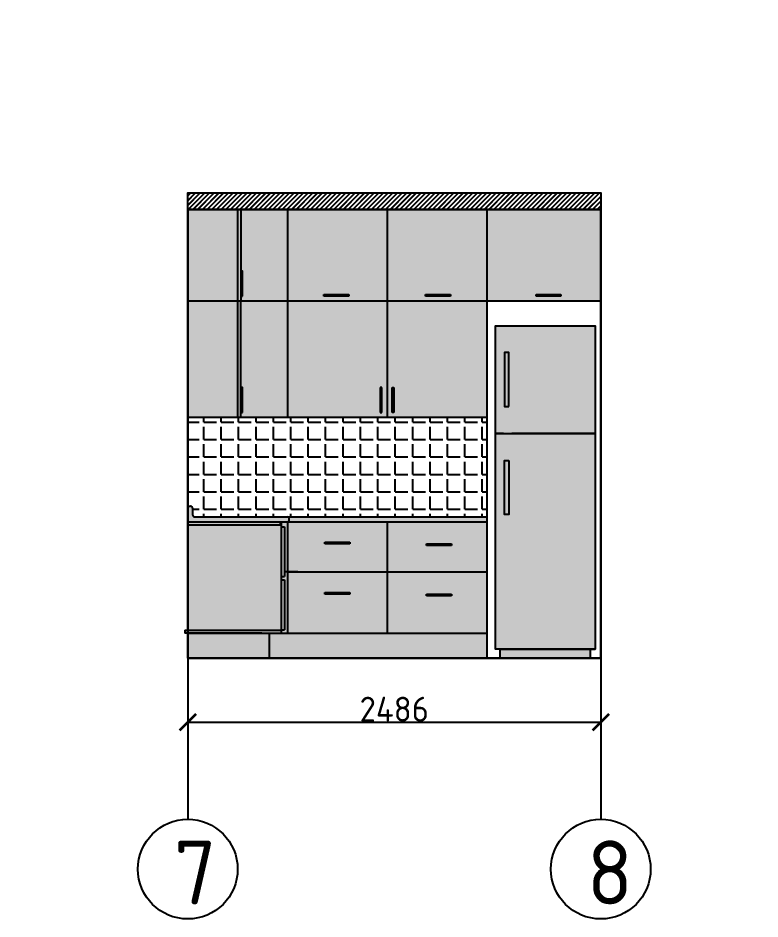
# Model space of a CAD drawing. Header units: millimetres. Extents: x -20209 to 130066, y -17035 to 5322.
# Drawn here: x 48458 to 52925, y -6264 to -842 of the extents above; entities that cross this region are included whole.
import ezdxf

# ---------------------------------------------------------------- set-up
doc = ezdxf.new("R2010")
doc.units = ezdxf.units.MM
for name, color, linetype in [('freecads.com', 7, 'Continuous'), ('FUR', 42, 'Continuous'), ('furn section', 47, 'Continuous'), ('KITSHEN', 44, 'Continuous'), ('Plan 1', 7, 'Continuous')]:
    doc.layers.add(name, color=color, linetype=linetype)
doc.styles.add('gost', font='GOST Common.ttf')
doc.dimstyles.new('Copy of GOST', dxfattribs={"dimtxt": 150, "dimasz": 100, "dimexe": 0.18, "dimexo": 0.06, "dimgap": 3, "dimtad": 1, "dimdec": 0, "dimzin": 0, "dimdsep": 46, "dimtxsty": 'gost', "dimblk": 'ARCHTICK', "dimcen": 0.09, "dimclrt": 256, "dimadec": 0, "dimazin": 0, "dimtfac": 1, "dimtdec": 0, "dimtofl": 0, "dimtmove": 0, "dimatfit": 3, "dimldrblk": 'ARCHTICK', "dimfxl": 200, "dimfxlon": 1, "dimtolj": 1, "dimtzin": 0, "dimarcsym": 0})

# ---------------------------------------------------------------- blocks, each defined once
blk = doc.blocks.new('_ArchTick')
at = {"color": 0, "linetype": 'ByBlock', "const_width": 0.15}
blk.add_lwpolyline([(-0.5, -0.5), (0.5, 0.5)], dxfattribs=at)
blk = doc.blocks.new('*D48')
at = {"color": 0, "lineweight": -2, "transparency": 16777216}
for p, q in [((49480.3, -4879.4), (49480.3, -5079.6)), ((51966.3, -4879.4), (51966.3, -5079.6)), ((49480.3, -5079.4), (51966.3, -5079.4))]:
    blk.add_line(p, q, dxfattribs=at)
at = {"layer": 'Defpoints', "color": 0, "transparency": 16777216}
for p in [(49480.3, -4694.4), (51966.3, -4694.4), (51966.3, -5079.4)]:
    blk.add_point(p, dxfattribs=at)
at = {"color": 0, "lineweight": -2, "transparency": 16777216, "xscale": 100, "yscale": 100, "zscale": 100, "rotation": 180}
blk.add_blockref('_ArchTick', (49480.3, -5079.4), dxfattribs=at)
at = {"color": 0, "lineweight": -2, "transparency": 16777216, "xscale": 100, "yscale": 100, "zscale": 100}
blk.add_blockref('_ArchTick', (51966.3, -5079.4), dxfattribs=at)
at = {"transparency": 16777216, "insert": (50723.3, -5001.4), "char_height": 150, "attachment_point": 5, "style": 'gost'}
blk.add_mtext('\\A1;2486', dxfattribs=at)
blk = doc.blocks.new('xolodikk')
at = {"transparency": 33554687}
h = blk.add_hatch(color=256, dxfattribs=at)
h.dxf.hatch_style = 1
h.set_gradient(color1=(173, 173, 173), color2=(51, 51, 51), tint=1, name='INVSPHERICAL')
h.paths.add_polyline_path([(27340.1, -10651.8), (26740.1, -10651.8), (26740.1, -11950.3), (27340.1, -11950.3)])
h.paths.add_polyline_path([(26821.3, -11138.8), (26794.2, -11138.8), (26794.2, -10814.1), (26821.3, -10814.1)], flags=16)
h.paths.add_polyline_path([(27340.1, -10004.4), (26740.1, -10004.4), (26740.1, -10651.8), (26788.5, -10651.8), (27340.1, -10651.8)])
h.paths.add_polyline_path([(26821.3, -10489.5), (26794.2, -10489.5), (26794.2, -10164.9), (26821.3, -10164.9)], flags=16)
at = {"true_color": 0xe3e1de, "transparency": 33554687}
h = blk.add_hatch(color=254, dxfattribs=at)
h.dxf.hatch_style = 1
h.paths.add_polyline_path([(26821.3, -10164.9), (26794.2, -10164.9), (26794.2, -10489.5), (26821.3, -10489.5)])
h.paths.add_polyline_path([(26821.3, -10814.1), (26794.2, -10814.1), (26794.2, -11138.8), (26821.3, -11138.8)])
h = blk.add_hatch(color=254, dxfattribs=at)
h.dxf.hatch_style = 1
h.paths.add_polyline_path([(26767.2, -11950.3), (26767.2, -12004.4), (27313.1, -12004.4), (27313.1, -11950.3)])
blk.add_line((26767.2, -11950.3), (27340.1, -11950.3))
at = {"layer": 'KITSHEN', "color": 67}
blk.add_lwpolyline([(26788.5, -10651.8), (26740.1, -10651.8), (26740.1, -10004.4), (27340.1, -10004.4), (27340.1, -10651.8), (26839.6, -10651.8)], dxfattribs=at)
at = {"layer": 'KITSHEN', "color": 252}
for points in [[(26821.3, -10489.5), (26821.3, -10164.9), (26794.2, -10164.9), (26794.2, -10489.5)], [(26821.3, -10814.1), (26821.3, -11138.8), (26794.2, -11138.8), (26794.2, -10814.1)]]:
    blk.add_lwpolyline(points, close=True, dxfattribs=at)
at = {"layer": 'KITSHEN', "color": 67}
blk.add_lwpolyline([(26740.1, -10651.8), (27340.1, -10651.8), (27340.1, -11950.3), (26740.1, -11950.3)], close=True, dxfattribs=at)
at = {"layer": 'KITSHEN', "color": 167}
blk.add_lwpolyline([(26767.2, -12004.4), (27313.1, -12004.4), (27313.1, -11950.3), (26767.2, -11950.3)], close=True, dxfattribs=at)
blk = doc.blocks.new('kux 3')
at = {"transparency": 33554687}
h = blk.add_hatch(color=252, dxfattribs=at)
h.dxf.hatch_style = 1
h.paths.add_polyline_path([(457.5, -113.4), (437.4, -113.4), (437.4, -663.4), (457.5, -663.4)])
h.paths.add_polyline_path([(457.5, -663.4), (437.4, -663.4), (437.4, -1363.4), (457.7, -1363.4)])
h.paths.add_polyline_path([(719, -2022.4), (700.4, -2022.4), (700.4, -2322.4), (719, -2322.4)])
h.paths.add_polyline_path([(719, -2342.2), (700.4, -2342.2), (700.4, -2642.5), (719, -2642.5)])
h.paths.add_polyline_path([(700.4, -2644.9), (137.5, -2644.9), (137.5, -2663.4), (583.2, -2663.4), (700.4, -2663.4)])
h.paths.add_polyline_path([(137.5, -2644.9), (119, -2644.9), (119, -2663.4), (137.5, -2663.4)])
h = blk.add_hatch(color=252, dxfattribs=at)
h.dxf.hatch_style = 1
h.paths.add_polyline_path([(1337.5, -663.4), (737.5, -663.4), (737.5, -1363.4), (1337.5, -1363.4)])
h.paths.add_polyline_path([(1296, -1184.4), (1306, -1184.4), (1306, -1334.4), (1296, -1334.4)], flags=16)
h.paths.add_polyline_path([(1937.5, -663.4), (1337.5, -663.4), (1337.5, -1363.4), (1937.5, -1363.4)])
h.paths.add_polyline_path([(1377, -1184.4), (1377, -1334.4), (1367, -1334.4), (1367, -1184.4)], flags=16)
h.paths.add_polyline_path([(1937.5, -113.4), (1337.5, -113.4), (1337.5, -663.4), (1937.5, -663.4)])
h.paths.add_polyline_path([(1568.9, -624.4), (1718.9, -624.4), (1718.9, -634.4), (1568.9, -634.4)], flags=16)
h.paths.add_polyline_path([(1337.5, -113.4), (737.5, -113.4), (737.5, -663.4), (1337.5, -663.4)])
h.paths.add_polyline_path([(1106.9, -624.4), (1106.9, -634.4), (956.9, -634.4), (956.9, -624.4)], flags=16)
h.paths.add_polyline_path([(737.5, -113.4), (457.5, -113.4), (457.5, -484.4), (467.7, -484.4), (467.7, -634.4), (457.5, -634.4), (457.5, -663.4), (737.5, -663.4)])
h.paths.add_polyline_path([(737.5, -663.4), (457.7, -663.4), (457.7, -1184.4), (467.7, -1184.4), (467.7, -1334.4), (457.7, -1334.4), (457.7, -1363.4), (737.5, -1363.4)])
h.paths.add_polyline_path([(437.4, -663.4), (137.5, -663.4), (137.5, -1363.4), (437.4, -1363.4)])
h.paths.add_polyline_path([(437.4, -113.4), (137.5, -113.4), (137.5, -663.4), (437.4, -663.4)])
h.paths.add_polyline_path([(2623.5, -113.4), (1937.5, -113.4), (1937.5, -663.4), (2000.3, -663.4), (2623.5, -663.4)])
h.paths.add_polyline_path([(2383.9, -634.4), (2233.9, -634.4), (2233.9, -624.4), (2383.9, -624.4)], flags=16)
h.paths.add_polyline_path([(1937.5, -1993.4), (1337.5, -1993.4), (1337.5, -2293.4), (1937.5, -2293.4)])
h.paths.add_polyline_path([(1574.8, -2135.4), (1574.8, -2125.4), (1724.8, -2125.4), (1724.8, -2135.4)], flags=16)
h.paths.add_polyline_path([(1937.5, -2293.4), (1337.5, -2293.4), (1337.5, -2663.4), (1937.5, -2663.4)])
h.paths.add_polyline_path([(1574.8, -2437.4), (1574.8, -2427.4), (1724.8, -2427.4), (1724.8, -2437.4)], flags=16)
h.paths.add_polyline_path([(1337.5, -1993.4), (737.5, -1993.4), (737.5, -2293.4), (800.3, -2293.4), (1337.5, -2293.4)])
h.paths.add_polyline_path([(962.5, -2125.4), (962.5, -2115.4), (1112.5, -2115.4), (1112.5, -2125.4)], flags=16)
h.paths.add_polyline_path([(1337.5, -2293.4), (800.3, -2293.4), (737.5, -2293.4), (737.5, -2663.4), (1337.5, -2663.4)])
h.paths.add_polyline_path([(1112.5, -2417.4), (1112.5, -2427.4), (962.5, -2427.4), (962.5, -2417.4)], flags=16)
h.paths.add_polyline_path([(700.4, -1993.4), (695.3, -1993.4), (695.3, -2010.9), (137.5, -2010.9), (137.5, -2019.9), (137.5, -2644.9), (700.4, -2644.9)])
h.paths.add_polyline_path([(737.5, -1993.4), (735.1, -1993.4), (700.4, -1993.4), (700.4, -2022.4), (719, -2022.4), (719, -2293.4), (737.5, -2293.4)])
h.paths.add_polyline_path([(737.5, -2293.4), (719, -2293.4), (719, -2322.4), (700.4, -2322.4), (700.4, -2342.2), (719, -2342.2), (719, -2642.5), (700.4, -2642.5), (700.4, -2663.4), (737.5, -2663.4)])
at = {"true_color": 0x37371b, "transparency": 33554687}
h = blk.add_hatch(color=39, dxfattribs=at)
h.dxf.hatch_style = 1
h.paths.add_polyline_path([(1724.8, -2135.4), (1724.8, -2125.4), (1574.8, -2125.4), (1574.8, -2135.4)])
h.paths.add_polyline_path([(1724.8, -2437.4), (1724.8, -2427.4), (1574.8, -2427.4), (1574.8, -2437.4)])
h.paths.add_polyline_path([(1112.5, -2427.4), (1112.5, -2417.4), (962.5, -2417.4), (962.5, -2427.4)])
h.paths.add_polyline_path([(962.5, -2115.4), (962.5, -2125.4), (1112.5, -2125.4), (1112.5, -2115.4)])
h.paths.add_polyline_path([(467.7, -1184.4), (457.7, -1184.4), (457.7, -1334.4), (467.7, -1334.4)])
h.paths.add_polyline_path([(467.7, -484.4), (457.7, -484.4), (457.7, -634.4), (467.7, -634.4)])
h.paths.add_polyline_path([(1106.9, -634.4), (1106.9, -624.4), (956.9, -624.4), (956.9, -634.4)])
h.paths.add_polyline_path([(1367, -1334.4), (1377, -1334.4), (1377, -1184.4), (1367, -1184.4)])
h.paths.add_polyline_path([(1296, -1334.4), (1306, -1334.4), (1306, -1184.4), (1296, -1184.4)])
h.paths.add_polyline_path([(1568.9, -624.4), (1568.9, -634.4), (1718.9, -634.4), (1718.9, -624.4)])
h.paths.add_polyline_path([(2383.9, -634.4), (2383.9, -624.4), (2233.9, -624.4), (2233.9, -634.4)])
at = {"transparency": 33554687}
h = blk.add_hatch(dxfattribs=at)
h.set_pattern_fill('ANGLE', color=253, scale=15)
h.set_pattern_definition([(0, (-24708.85, 6994.07), (0, 104.775), [76.2, -28.575]), (90, (-24708.85, 6994.07), (-104.775, 6e-15), [76.2, -28.575])])
h.paths.add_polyline_path([(137.5, -1363.4), (137.5, -1898.6), (153.7, -1898.6, -0.414216), (166.7, -1911.6), (166.7, -1950.3, 0.414214), (179.8, -1963.4), (1937.5, -1963.4), (1937.5, -1363.4)])
at = {"true_color": 0x636466, "transparency": 33554687}
h = blk.add_hatch(color=251, dxfattribs=at)
h.dxf.hatch_style = 1
h.paths.add_polyline_path([(735.1, -1963.4), (179.8, -1963.4, -0.414214), (166.7, -1950.3), (166.7, -1911.6, 0.414216), (153.7, -1898.6), (137.5, -1898.6), (137.5, -1993.4), (735.1, -1993.4, 0.414214), (748.1, -1980.3), (748.1, -1976.5, 0.414214)])
h.paths.add_polyline_path([(1937.5, -1963.4), (735.1, -1963.4, -0.414214), (748.1, -1976.5), (748.1, -1980.3, -0.359839), (737.5, -1993.2), (737.5, -1993.4), (1337.5, -1993.4), (1937.5, -1993.4)])
at = {"transparency": 33554687}
h = blk.add_hatch(color=252, dxfattribs=at)
h.dxf.hatch_style = 1
h.paths.add_polyline_path([(695.3, -2010.9), (695.3, -1993.4), (137.5, -1993.4), (137.5, -2002.4), (137.5, -2010.9)])
h = blk.add_hatch(color=252, dxfattribs=at)
h.dxf.hatch_style = 1
h.paths.add_polyline_path([(1937.5, -2663.4), (628, -2663.4), (628, -2813.4), (1937.5, -2813.4)])
h.paths.add_polyline_path([(628, -2663.4), (583.2, -2663.4), (137.5, -2663.4), (137.5, -2813.4), (628, -2813.4)])
at = {"color": 250}
for points in [[(137.5, -113.4), (2623.5, -113.4), (2623.5, -2813.4), (137.5, -2813.4), (137.5, -113.4)], [(457.5, -113.4), (457.5, -663.4)], [(737.5, -113.4), (737.5, -1363.4)], [(1337.5, -113.4), (1337.5, -1363.4)], [(1937.5, -113.4), (1937.5, -2663.4)], [(467.7, -634.4), (467.7, -484.4), (457.7, -484.4)], [(137.5, -663.4), (137.5, -663.4)], [(137.5, -663.4), (2000.3, -663.4)], [(437.4, -663.4), (457.7, -663.4)], [(2000.3, -663.4), (2623.5, -663.4)], [(467.7, -1334.4), (467.7, -1184.4), (457.7, -1184.4)], [(137.5, -1363.4), (1937.5, -1363.4)], [(137.5, -1898.6), (137.5, -2002.4)], [(179.8, -1963.4), (1937.5, -1963.4)], [(735.1, -1993.4), (1937.5, -1993.4)], [(737.5, -1993.4), (737.5, -2663.4)], [(737.5, -1993.4), (1337.5, -1993.4)], [(1337.5, -1993.4), (1337.5, -2663.4)], [(700.4, -2022.4), (700.4, -2022.4), (719, -2022.4)], [(700.4, -2322.4), (719, -2322.4)], [(800.3, -2293.4), (719, -2293.4)], [(737.5, -2293.4), (1337.5, -2293.4)], [(1337.5, -2293.4), (1937.5, -2293.4)], [(700.4, -2342.2), (719, -2342.2)], [(119, -2644.9), (119, -2663.4)], [(700.4, -2642.5), (719, -2642.5)], [(137.5, -2663.4), (1937.5, -2663.4)], [(628, -2663.4), (628, -2813.4), (137.5, -2813.4), (137.5, -2663.4)], [(1937.5, -2663.4), (1937.5, -2813.4)]]:
    blk.add_lwpolyline(points, dxfattribs=at)
at = {"layer": 'freecads.com', "color": 250}
for p, q in [((457.7, -484.4), (457.7, -634.4)), ((457.7, -634.4), (467.7, -634.4)), ((956.9, -634.4), (956.9, -624.4)), ((956.9, -624.4), (1106.9, -624.4)), ((1106.9, -634.4), (956.9, -634.4)), ((1106.9, -624.4), (1106.9, -634.4)), ((1568.9, -634.4), (1568.9, -624.4)), ((1568.9, -624.4), (1718.9, -624.4)), ((1718.9, -634.4), (1568.9, -634.4)), ((1718.9, -624.4), (1718.9, -634.4)), ((2233.9, -634.4), (2233.9, -624.4)), ((2233.9, -624.4), (2383.9, -624.4)), ((2383.9, -634.4), (2233.9, -634.4)), ((2383.9, -624.4), (2383.9, -634.4)), ((457.7, -1184.4), (457.7, -1334.4)), ((1306, -1184.4, 3778.7), (1296, -1184.4, 3778.7)), ((1296, -1184.4, 3778.7), (1296, -1334.4, 3778.7)), ((1306, -1334.4, 3778.7), (1306, -1184.4, 3778.7)), ((1367, -1184.4, 3778.7), (1377, -1184.4, 3778.7)), ((1367, -1334.4, 3778.7), (1367, -1184.4, 3778.7)), ((1377, -1184.4, 3778.7), (1377, -1334.4, 3778.7)), ((457.7, -1334.4), (467.7, -1334.4)), ((1296, -1334.4, 3778.7), (1306, -1334.4, 3778.7)), ((1377, -1334.4, 3778.7), (1367, -1334.4, 3778.7)), ((962.5, -2125.4), (962.5, -2115.4)), ((962.5, -2115.4), (1112.5, -2115.4)), ((1112.5, -2125.4), (962.5, -2125.4)), ((1112.5, -2115.4), (1112.5, -2125.4)), ((1574.8, -2135.4), (1574.8, -2125.4)), ((1574.8, -2125.4), (1724.8, -2125.4)), ((1724.8, -2135.4), (1574.8, -2135.4)), ((1724.8, -2125.4), (1724.8, -2135.4)), ((962.5, -2427.4), (962.5, -2417.4)), ((962.5, -2417.4), (1112.5, -2417.4)), ((1112.5, -2427.4), (962.5, -2427.4)), ((1112.5, -2417.4), (1112.5, -2427.4)), ((1574.8, -2437.4), (1574.8, -2427.4)), ((1574.8, -2427.4), (1724.8, -2427.4)), ((1724.8, -2437.4), (1574.8, -2437.4)), ((1724.8, -2427.4), (1724.8, -2437.4))]:
    blk.add_line(p, q, dxfattribs=at)
at = {"layer": 'furn section', "color": 250}
for p, q in [((437.4, -113.4), (437.4, -1363.4)), ((137.5, -663.4), (137.5, -1363.4)), ((137.5, -663.4), (437.4, -663.4)), ((457.7, -1363.4), (457.5, -663.4)), ((137.5, -1363.4), (437.4, -1363.4)), ((137.5, -1898.6), (153.7, -1898.6)), ((166.7, -1911.6), (166.7, -1950.3)), ((137.5, -1993.4), (735.1, -1993.4)), ((137.5, -2019.9), (137.5, -2002.4)), ((695.3, -2010.9), (695.3, -1993.4)), ((700.4, -1993.4), (718.9, -1993.4)), ((700.4, -1993.4), (700.4, -2663.4)), ((748.1, -1982.9), (748.1, -1976.5)), ((137.5, -2010.9), (695.3, -2010.9)), ((137.5, -2019.9), (137.5, -2644.9)), ((719, -2022.4), (719, -2322.4)), ((719, -2342.5), (719, -2642.5)), ((119, -2644.9), (700.4, -2644.9)), ((700.4, -2636), (700.4, -2654.5)), ((583.2, -2663.4), (119, -2663.4)), ((583.2, -2663.4), (700.4, -2663.4))]:
    blk.add_line(p, q, dxfattribs=at)
for centre, start, end in [((153.7, -1911.6), 0, 90), ((179.8, -1950.3), 180, 270), ((735.1, -1976.5), 0, 90), ((735.1, -1980.3), 270, 0)]:
    blk.add_arc(centre, 13.1, start, end, dxfattribs=at)
at = {"color": 250}
blk.add_blockref('xolodikk', (-24750.7, 9191), dxfattribs=at)

msp = doc.modelspace()

# ---------------------------------------------------------------- hatches: boundary and pattern name
at = {"ltscale": 20, "transparency": 33554687}
h = msp.add_hatch(dxfattribs=at)
h.set_pattern_fill('JIS_LC_20', color=41)
h.paths.add_polyline_path([(35365.344, 4572.368), (31765.344, 4572.368), (31765.344, 4472.368), (35365.344, 4472.368)])
h.paths.add_polyline_path([(47069.568, 4580.74), (36719.568, 4580.74), (36719.568, 4480.74), (47069.568, 4480.74)])
h.paths.add_polyline_path([(52924.506, 4572.368), (49074.506, 4572.368), (49074.506, 4472.368), (52924.506, 4472.368)])
h.paths.add_polyline_path([(39500.905, -1894.369), (31800.905, -1894.369), (31800.905, -1994.369), (39500.905, -1994.369)])
h.paths.add_polyline_path([(43440.27, -1894.369), (41204.27, -1894.369), (41204.27, -1994.369), (43440.27, -1994.369)])
h.paths.add_polyline_path([(47868.819, -1894.369), (44818.819, -1894.369), (44818.819, -1994.369), (47868.819, -1994.369)])
h.paths.add_polyline_path([(51966.313, -1894.369), (49480.313, -1894.369), (49480.313, -1994.369), (51966.313, -1994.369)])

# ---------------------------------------------------------------- linework, layer by layer
at = {"color": 18, "true_color": 0x000000}
msp.add_lwpolyline([(49480.313, -1994.369), (49480.313, -1894.369), (51966.313, -1894.369), (51966.313, -1994.369)], dxfattribs=at)
at = {"color": 7}
for points in [[(49480.313, -4694.369), (49480.313, -5664.018)], [(51966.313, -4694.369), (51966.313, -5664.018)]]:
    msp.add_lwpolyline(points, dxfattribs=at)
for centre in [(49480.313, -5964.018), (51966.313, -5964.018)]:
    msp.add_circle(centre, 300, dxfattribs=at)
at = {"layer": 'FUR', "color": 18, "true_color": 0x000000}
msp.add_lwpolyline([(49480.313, -4694.369), (51966.313, -4694.369), (51966.313, -1994.369), (49480.313, -1994.369), (49480.313, -4694.369)], dxfattribs=at)

# ---------------------------------------------------------------- block references
at = {"color": 59, "true_color": 0x55552a}
msp.add_blockref('kux 3', (49342.789, -1880.96), dxfattribs=at)

# ---------------------------------------------------------------- texts
at = {"layer": 'Plan 1', "color": 7, "char_height": 384.87481, "attachment_point": 1, "style": 'gost'}
for s, insert in [('\\pt231.70618;7', (49396.481, -5791.78)), ('\\pt231.70618;8', (51882.481, -5791.78))]:
    msp.add_mtext_dynamic_manual_height_columns(s, width=384.87481, gutter_width=0.55, heights=[0], dxfattribs=dict(at, insert=insert))

# ---------------------------------------------------------------- dimensions: what is measured, and where the dimension line sits
at = {"color": 250}
dim = msp.add_linear_dim(base=(51966.313, -5079.419), p1=(49480.313, -4694.369), p2=(51966.313, -4694.369), dimstyle='Copy of GOST', dxfattribs=at)
dim.commit()
dim.dimension.update_dxf_attribs({"geometry": '*D48', "text_midpoint": (50723.313, -5001.419)})

doc.saveas('drawing.dxf')
